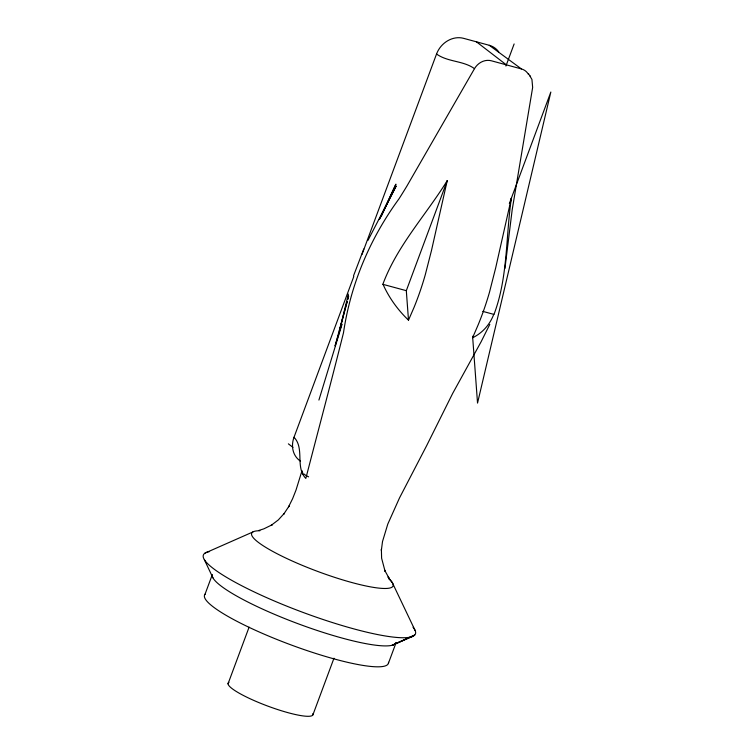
<?xml version="1.0" encoding="UTF-8"?>
<svg xmlns="http://www.w3.org/2000/svg" width="754" height="754" viewBox="0 0 754 754"><rect width="100%" height="100%" fill="white"/><g stroke="black" fill="none" stroke-linecap="round" stroke-linejoin="round"><path stroke-width="1.13" d="M504.944 268.443L512.164 209.961L532.654 87.436L531.938 79.434L528.573 73.798M408.498 320.167L406.312 290.676L382.834 284.315C397.113 245.776 425.793 215.229 447.207 180.724L431.476 250.554L425.275 274.776A151.158 71.319 -74.8 0 1 414.012 307.472L408.498 320.167A83.487 59.01 47.5 0 1 383.013 284.296M348.367 294.126L339.375 331.242L347.142 301.657M347.735 299.385L348.631 295.973L347.717 299.385M347.113 301.666L335.078 345.945L341.656 324.361M302.024 470.647L296.011 490.081L292.609 498.696L288.584 506.782L289.055 506.075L283.711 514.171L284.201 513.446L278.311 519.93L271.167 525.359L272.279 524.718L263.815 528.856L258.999 530.392M318.914 400.072L342.043 324.239M353.541 275.776L363.767 249.027M205.003 594.312L212.364 574.51M300.488 461.165A22.629 19.585 -52.4 0 1 294.003 437.292L353.805 276.492M361.995 254.466L436.538 54.024A22.629 19.585 -52.4 0 1 463.569 38.331L489.252 45.287A22.629 19.585 -52.4 0 1 498.743 51.856M228.038 683.784L249.093 627.168M406.312 290.676L447.207 180.724M505.925 66.032L514.134 43.949M312.919 714.83L333.975 658.214M509.355 203.599L550.844 92.035L477.536 403.088L472.588 336.218M388.385 663.379L396.161 642.474M472.683 337.547L478.168 324.823A151.158 71.319 -74.8 0 0 489.506 292.175L495.67 267.934L511.391 198.104C505.67 236.841 508.073 277.293 493.983 314.418L482.805 311.383M381.138 216.634L395.916 184.155L379.3 219.518L396.18 185.955L367.971 240.375M489.808 324.361L481.099 341.807L452.711 393.343L426.623 445.718L399.497 497.951L387.792 524.077L382.504 541.561L381.364 550.335L381.392 549.43L381.609 558.186L385.087 571.325L384.54 570.024L389.281 578.638L388.037 576.97L392.325 582.672L415.19 630.627M528.413 74.335A15.089 13.054 -52.4 0 0 521.429 68.934L491.297 60.772A15.089 13.054 -52.4 0 0 474.502 68.652L406.887 186.097A623.285 539.412 -52.4 0 1 399.045 198.764C370.007 238.424 350.648 284.098 343.485 332.797C331.345 381.439 318.367 429.893 305.832 478.432C294.984 467.367 304.852 448.357 294.003 437.292M394.832 644.142L414.691 635.075L392.118 645.273L412.381 636.517M205.107 553.05L252.826 532.004M474.502 68.652C463.22 60.518 447.819 62.158 436.538 54.024M521.429 68.934L489.252 45.287M476.415 41.809L506.358 64.853M288.377 443.842L292.986 447.386M530.081 75.843L530.552 76.484M204.362 559.704L212.901 577.781M302.948 474.426L302.354 471.448M493.795 314.286A83.487 59.01 47.5 0 1 472.786 337.688M312.901 713.586A45.259 7.625 20.4 0 1 267.849 706.121A45.259 7.625 20.4 0 1 228.933 682.351M388.527 662.295A98.058 16.522 20.4 0 1 290.629 644.764A98.058 16.522 20.4 0 1 205.201 594.095M396.123 642.578A98.058 16.522 20.4 0 1 301.685 625.066A98.058 16.522 20.4 0 1 212.138 575.396M413.041 627.281A113.138 19.067 20.4 0 1 302.693 612.295A113.138 19.067 20.4 0 1 209.555 551.579M388.527 578.591A75.428 12.705 20.4 0 1 317.886 571.504A75.428 12.705 20.4 0 1 259.923 530.75M308.622 476.83A38.501 17.578 -14.8 0 1 303.994 473.993"/></g></svg>
